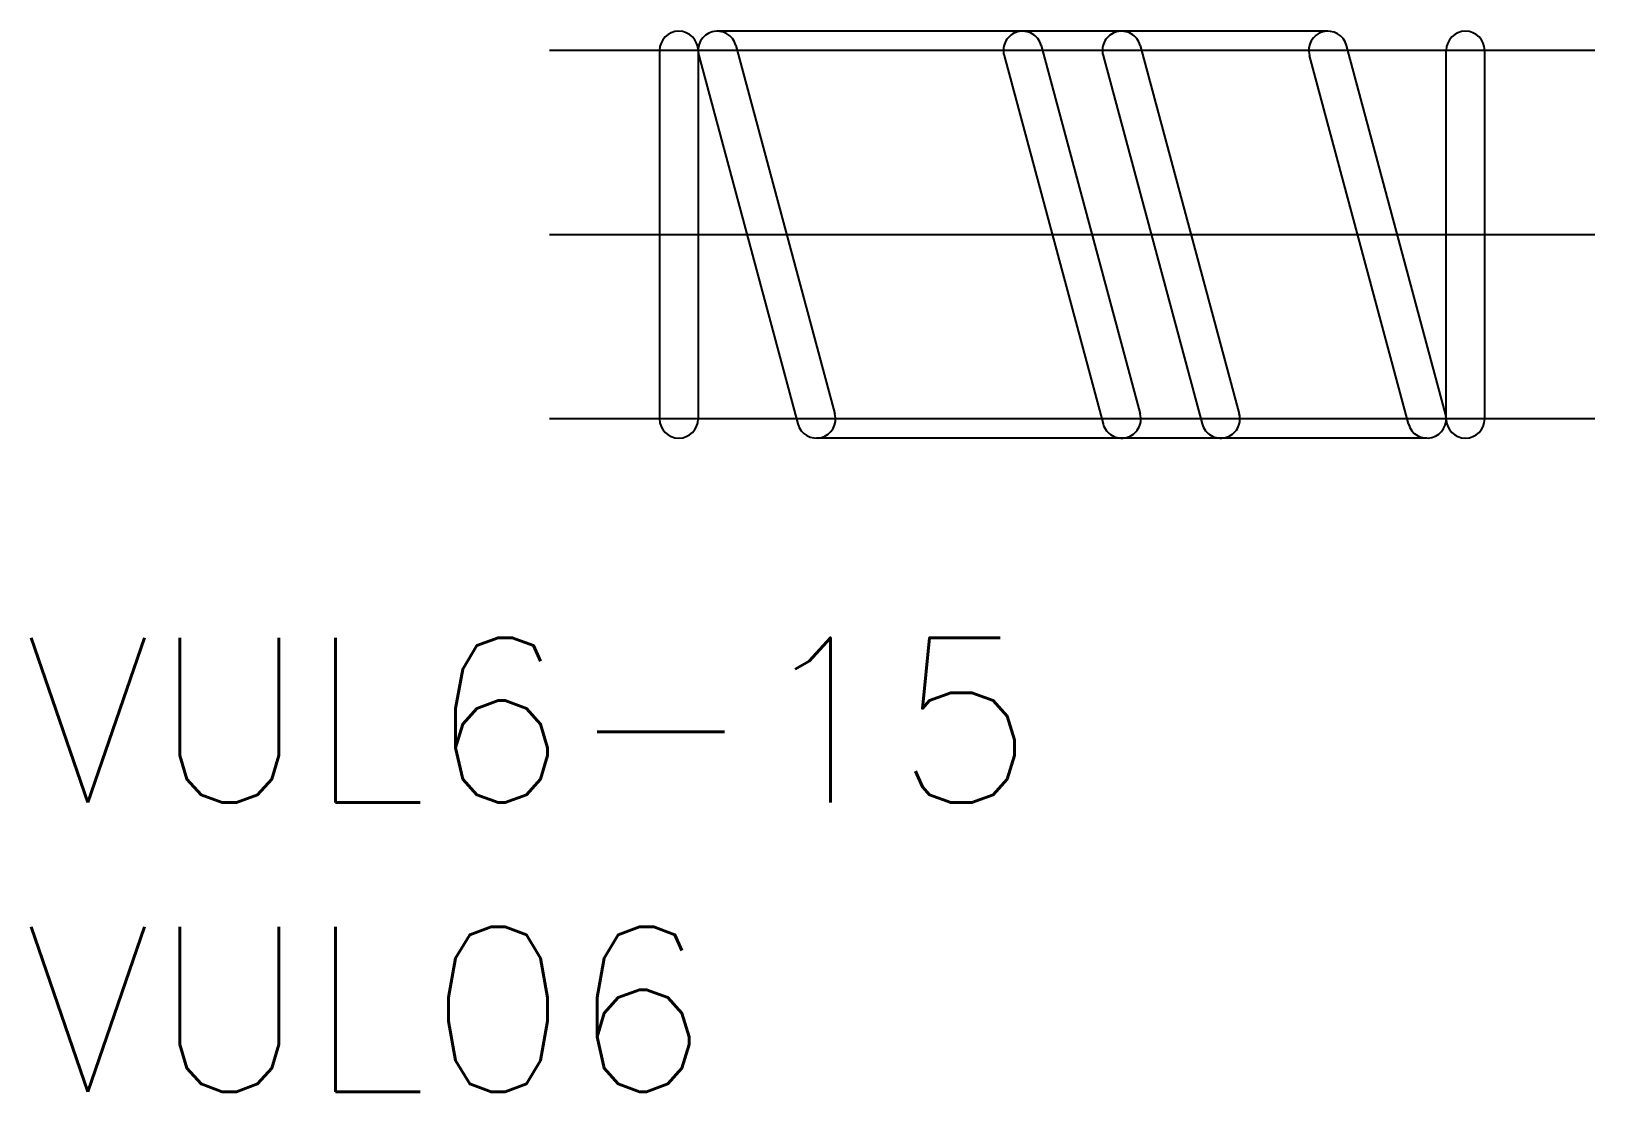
# Model space of a CAD drawing. Extents: x -11.4 to 17, y -15.6 to 3.7.
import ezdxf

# ---------------------------------------------------------------- set-up
doc = ezdxf.new("R2010")
doc.units = 0
doc.linetypes.add('CENTER', pattern=[50.8, 31.75, -6.35, 6.35, -6.35])
doc.linetypes.add('PHANTOM', pattern=[63.5, 31.75, -6.35, 6.35, -6.35, 6.35, -6.35])
doc.layers.get('0').update_dxf_attribs({"linetype": 'CONTINUOUS'})
doc.layers.add('CENTER', color=1, linetype='CENTER')
doc.styles.get("Standard").update_dxf_attribs({"font": 'txt.shx', "height": 3, "bigfont": 'bigfont.shx'})

msp = doc.modelspace()

# ---------------------------------------------------------------- linework, layer by layer
at = {"color": 3, "linetype": 'PHANTOM'}
for p, q in [((12.15, 3.7), (1.05, 3.7)), ((6.938, 3.441), (8.738, -3.259)), ((8.738, 3.441), (10.538, -3.259)), ((6.262, 3.259), (8.062, -3.441)), ((8.062, 3.259), (9.862, -3.441)), ((13.95, -3.7), (2.85, -3.7))]:
    msp.add_line(p, q, dxfattribs=at)
at = {"color": 7, "linetype": 'CONTINUOUS'}
for p, q in [((1.388, 3.441), (3.188, -3.259)), ((14.288, -3.259), (12.488, 3.441)), ((0, 3.35), (0, -3.35)), ((0.7, 3.35), (0.7, -3.35)), ((0.712, 3.259), (2.512, -3.441)), ((13.612, -3.441), (11.812, 3.259)), ((14.3, -3.35), (14.3, 3.35)), ((15, -3.35), (15, 3.35))]:
    msp.add_line(p, q, dxfattribs=at)
for centre, start, end in [((0.35, 3.35), 0, 180), ((1.05, 3.35), 15.0378, 195.0378), ((12.15, 3.35), 15.0378, 195.0378), ((14.65, 3.35), 0, 180), ((0.35, -3.35), 180, 0), ((2.85, -3.35), 195.0378, 15.0378), ((13.95, -3.35), 195.0378, 15.0378), ((14.65, -3.35), 180, 0)]:
    msp.add_arc(centre, 0.35, start, end, dxfattribs=at)
at = {"color": 3, "linetype": 'PHANTOM'}
for centre, start, end in [((6.6, 3.35), 15.0378, 195.0378), ((8.4, 3.35), 15.0378, 195.0378), ((8.4, -3.35), 195.0378, 15.0378), ((10.2, -3.35), 195.0378, 15.0378)]:
    msp.add_arc(centre, 0.35, start, end, dxfattribs=at)
at = {"layer": 'CENTER', "color": 1, "linetype": 'CENTER'}
for p, q in [((17, 3.35), (-2, 3.35)), ((17, 0), (-2, 0)), ((17, -3.35), (-2, -3.35))]:
    msp.add_line(p, q, dxfattribs=at)

# ---------------------------------------------------------------- texts
at = {"color": 7, "linetype": 'CONTINUOUS'}
for s, p in [('VUL6-15', (-11.55, -10.331)), ('VUL06', (-11.55, -15.59))]:
    msp.add_text(s, height=3, dxfattribs=at).set_placement(p)

doc.saveas('drawing.dxf')
